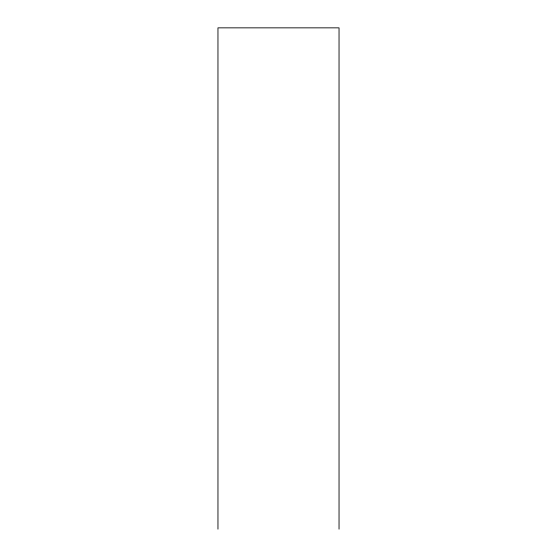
<?xml version="1.0" encoding="UTF-8"?>
<svg xmlns="http://www.w3.org/2000/svg" width="557" height="557" viewBox="0 0 557 557"><rect width="100%" height="100%" fill="white"/><g stroke="black" fill="none" stroke-linecap="round" stroke-linejoin="round"><path stroke-width="0.84" d="M339.039 529.15L339.039 27.85L217.961 27.85L217.961 529.15"/></g></svg>
